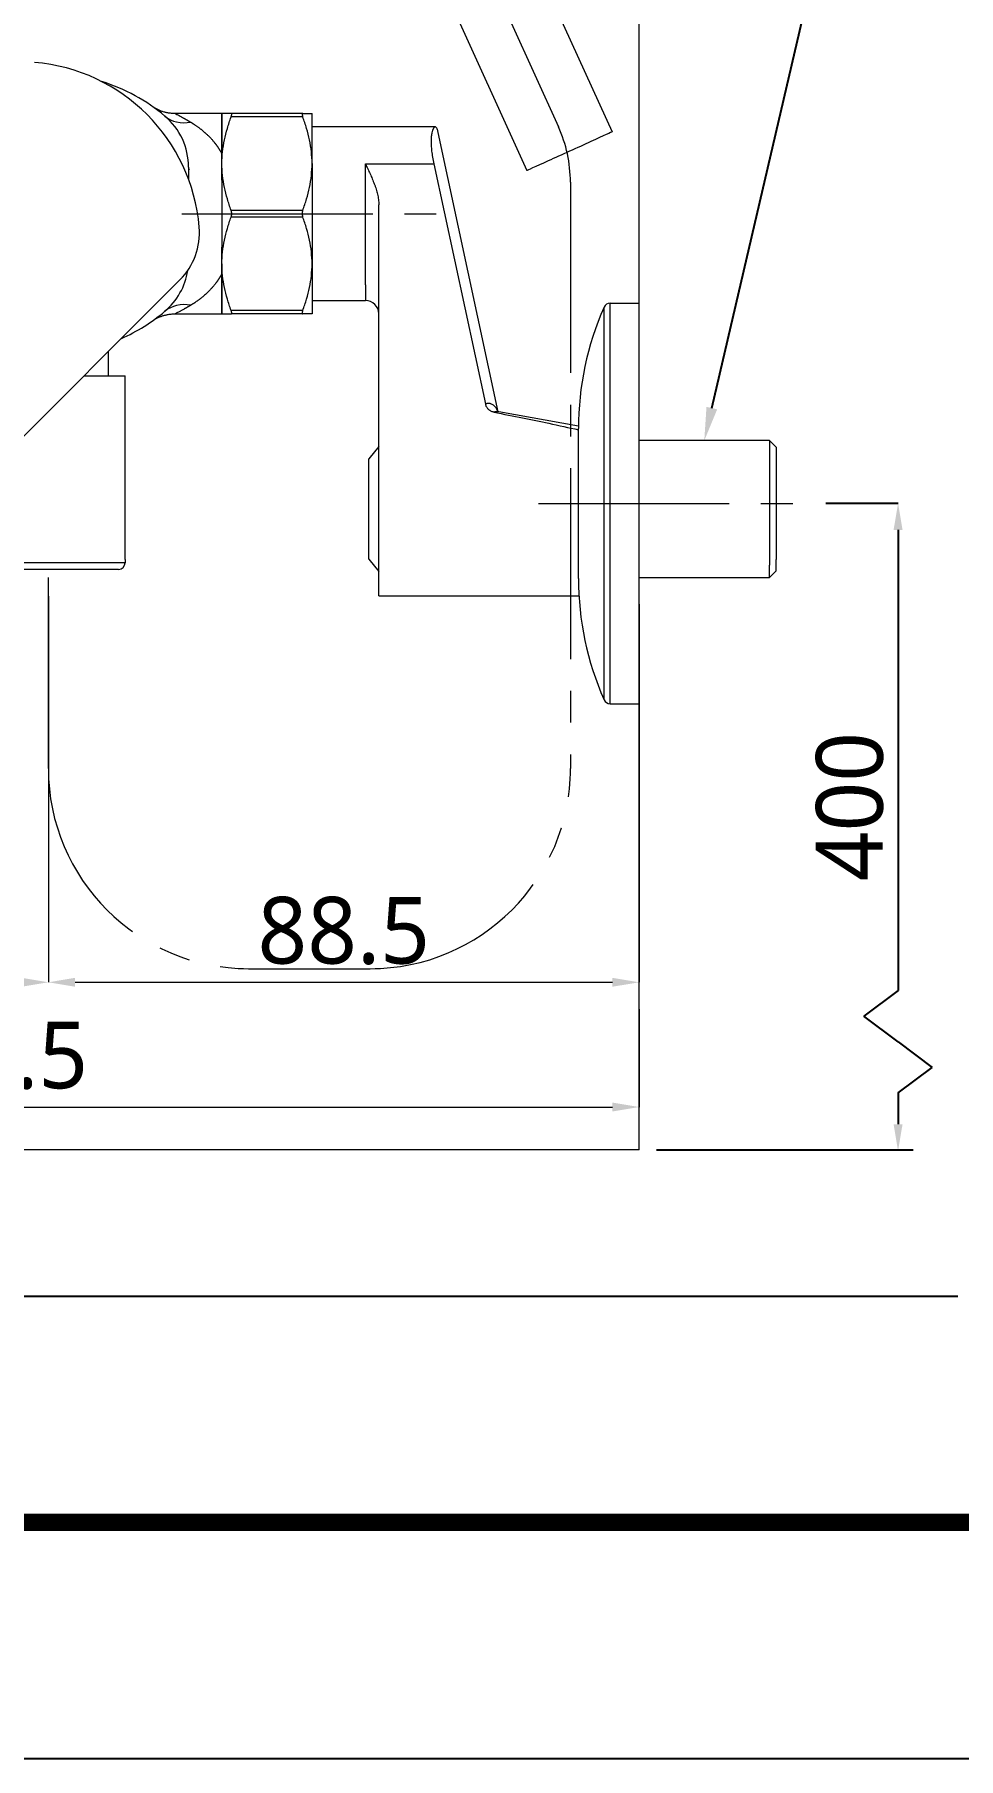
# Model space of a CAD drawing. Extents: x 1155 to 2284, y 0 to 827.
# Drawn here: x 1943.9 to 2082.3, y 0 to 258.2 of the extents above; entities that cross this region are included whole.
import ezdxf
from ezdxf import colors
from ezdxf.entities.mleader import LeaderData, LeaderLine
from ezdxf.math import Vec2, Vec3

# ---------------------------------------------------------------- set-up
doc = ezdxf.new("R2010")
doc.units = 0
doc.header["$LTSCALE"] = 3
doc.header["$MEASUREMENT"] = 0
doc.header["$PDMODE"] = 3
doc.header["$PDSIZE"] = -10
doc.linetypes.add('CENTER2', pattern=[28.575, 19.05, -3.175, 3.175, -3.175])
doc.layers.get('0').update_dxf_attribs({"linetype": 'CONTINUOUS'})
doc.layers.get('DEFPOINTS').update_dxf_attribs({"linetype": 'CONTINUOUS'})
doc.layers.add('1', color=7, linetype='CONTINUOUS')
doc.layers.add('Cneter', color=1, linetype='CENTER2', lineweight=13)
doc.layers.add('치수선', color=7, linetype='CONTINUOUS', lineweight=20)
doc.styles.add('Daelim Dimension', font='NanumGothic.ttf')
doc.styles.get("Standard").update_dxf_attribs({"font": 'SYMBOL'})
doc.dimstyles.new('DEFAULT', dxfattribs={"dimscale": 2, "dimtxt": 2, "dimasz": 2, "dimexe": 0, "dimexo": 2, "dimgap": 1, "dimtad": 1, "dimdec": 1, "dimzin": 9, "dimdsep": 46, "dimtxsty": 'Daelim Dimension', "dimcen": 0.5, "dimclrd": 252, "dimclre": 252, "dimclrt": 3, "dimadec": 1, "dimazin": 0, "dimtfac": 1, "dimtdec": 1, "dimtix": 1, "dimtmove": 0, "dimatfit": 3, "dimfxl": 1, "dimtolj": 1, "dimtzin": 1, "dimlwd": 9, "dimlwe": 9, "dimarcsym": 0})

# ---------------------------------------------------------------- blocks, each defined once
blk = doc.blocks.new('*D3')
at = {"color": 5, "lineweight": 9, "ltscale": 0.5, "transparency": 16777216}
for p, q in [((1836.04, 233.2), (1836.04, 116.27)), ((1945.93, 174.12), (1945.93, 116.27)), ((1840.04, 116.27), (1941.93, 116.27))]:
    blk.add_line(p, q, dxfattribs=at)
at = {"color": 5, "ltscale": 0.5, "transparency": 16777216}
for points in [[(1840.04, 116.94), (1840.04, 115.61), (1836.04, 116.27)], [(1941.93, 116.94), (1941.93, 115.61), (1945.93, 116.27)]]:
    blk.add_solid(points, dxfattribs=at)
at = {"layer": 'DEFPOINTS', "color": 0, "ltscale": 0.5, "transparency": 16777216}
for p in [(1836.04, 237.2), (1945.93, 178.12), (1945.93, 116.27)]:
    blk.add_point(p, dxfattribs=at)
at = {"color": 7, "ltscale": 0.5, "transparency": 16777216, "insert": (1890.98, 123.68), "char_height": 10, "attachment_point": 5, "style": 'Daelim Dimension'}
blk.add_mtext('\\A1;110', dxfattribs=at)
blk = doc.blocks.new('*D5')
at = {"color": 5, "lineweight": 9, "ltscale": 0.5, "transparency": 16777216}
for p, q in [((1945.93, 174.12), (1945.93, 116.27)), ((2034.43, 172.91), (2034.43, 116.27)), ((1949.93, 116.27), (2030.43, 116.27))]:
    blk.add_line(p, q, dxfattribs=at)
at = {"color": 5, "ltscale": 0.5, "transparency": 16777216}
for points in [[(1949.93, 116.94), (1949.93, 115.61), (1945.93, 116.27)], [(2030.43, 116.94), (2030.43, 115.61), (2034.43, 116.27)]]:
    blk.add_solid(points, dxfattribs=at)
at = {"layer": 'DEFPOINTS', "color": 0, "ltscale": 0.5, "transparency": 16777216}
for p in [(1945.93, 178.12), (2034.43, 176.91), (2034.43, 116.27)]:
    blk.add_point(p, dxfattribs=at)
at = {"color": 7, "ltscale": 0.5, "transparency": 16777216, "insert": (1990.18, 123.97), "char_height": 10, "attachment_point": 5, "style": 'Daelim Dimension'}
blk.add_mtext('\\A1;88.5', dxfattribs=at)
blk = doc.blocks.new('*D6')
at = {"color": 5, "lineweight": 9, "ltscale": 0.5, "transparency": 16777216}
for p, q in [((1836.04, 233.2), (1836.04, 97.59)), ((2034.43, 112.27), (2034.43, 97.59)), ((1840.04, 97.59), (2030.43, 97.59))]:
    blk.add_line(p, q, dxfattribs=at)
at = {"color": 5, "ltscale": 0.5, "transparency": 16777216}
for points in [[(1840.04, 98.25), (1840.04, 96.92), (1836.04, 97.59)], [(2030.43, 98.25), (2030.43, 96.92), (2034.43, 97.59)]]:
    blk.add_solid(points, dxfattribs=at)
at = {"layer": 'DEFPOINTS', "color": 0, "ltscale": 0.5, "transparency": 16777216}
for p in [(1836.04, 237.2), (2034.43, 116.27), (2034.43, 97.59)]:
    blk.add_point(p, dxfattribs=at)
at = {"color": 7, "ltscale": 0.5, "transparency": 16777216, "insert": (1935.24, 105.29), "char_height": 10, "attachment_point": 5, "style": 'Daelim Dimension'}
blk.add_mtext('\\A1;198.5', dxfattribs=at)

msp = doc.modelspace()

# ---------------------------------------------------------------- linework, layer by layer
at = {"color": 5, "ltscale": 0.5}
for p, q in [((2062.37, 188.04), (2073.21, 188.04)), ((2073.21, 184.04), (2073.21, 115.04)), ((2073.21, 115.04), (2068.1, 111.2)), ((2073.21, 107.36), (2068.1, 111.2)), ((2073.21, 107.36), (2078.32, 103.52)), ((2073.21, 99.69), (2078.32, 103.52)), ((2073.21, 99.69), (2073.21, 95.01)), ((2037.02, 91.16), (2075.49, 91.16))]:
    msp.add_line(p, q, dxfattribs=at)
at = {"color": 5}
msp.add_line((1173.56, 69.28), (2082.16, 69.28), dxfattribs=at)
at = {"ltscale": 0.5}
msp.add_lwpolyline([(1155.42, 0), (2283.82, 0), (2283.82, 826.8), (1155.42, 826.8)], close=True, dxfattribs=at)
at = {"color": 5, "linetype": 'ByBlock', "lineweight": 200, "const_width": 2.6}
msp.add_lwpolyline([(1173.56, 35.4), (2265.56, 35.4), (2265.56, 807.6), (1173.56, 807.6)], close=True, dxfattribs=at)
at = {"color": 5, "ltscale": 0.5}
for points in [[(2072.54, 184.04), (2073.88, 184.04), (2073.21, 188.04)], [(2072.54, 95.01), (2073.88, 95.01), (2073.21, 91.01)]]:
    msp.add_solid(points, dxfattribs=at)
at = {"layer": '1', "color": 7, "linetype": 'Continuous', "lineweight": 18}
for p, q in [((1983.32, 313.39), (2017.62, 237.86)), ((2000.09, 310.32), (2030.37, 243.64)), ((1971.93, 246.4), (1964.89, 246.4)), ((1971.93, 238.9), (1971.93, 246.4)), ((1971.93, 246.4), (1971.93, 240.36)), ((1984.04, 246.4), (1973.31, 246.4)), ((1985.43, 238.9), (1985.43, 246.4)), ((2003.87, 244.4), (1985.43, 244.4)), ((2004.32, 243.58), (2004.3, 243.66)), ((2013.33, 201.71), (2004.32, 243.58)), ((1966.93, 238.38), (1966.93, 236.56)), ((1971.93, 236.48), (1971.93, 238.9)), ((1985.43, 238.9), (1985.43, 223.9)), ((2003.67, 238.86), (2011.41, 202.91)), ((1971.93, 236.41), (1971.93, 226.39)), ((1995.43, 194.62), (1995.43, 232.73)), ((1971.93, 223.9), (1971.93, 226.31)), ((1971.93, 223.9), (1971.93, 216.4)), ((1971.93, 216.4), (1971.93, 222.44)), ((1985.43, 223.9), (1985.43, 216.4)), ((1906.27, 162.11), (1965.64, 221.48)), ((1985.43, 218.4), (1993.43, 218.4)), ((2030.09, 218), (2034.43, 218)), ((2034.43, 158), (2034.43, 218)), ((1964.89, 216.4), (1971.93, 216.4)), ((1984.04, 216.4), (1973.31, 216.4)), ((1954.93, 207.12), (1954.93, 210.77)), ((1951.28, 207.12), (1957.43, 207.12)), ((1957.43, 179.62), (1957.43, 207.12)), ((2025.34, 199.6), (2013.43, 201.7)), ((2025.33, 178.81), (2025.33, 199.22)), ((1995.43, 196.54), (1993.93, 194.66)), ((2053.93, 197.41), (2034.43, 197.41)), ((2053.93, 197.41), (2053.93, 178.77)), ((2054.93, 196.41), (2053.93, 197.41)), ((2054.93, 196.41), (2054.93, 179.59)), ((1993.93, 192.06), (1993.93, 194.66)), ((1995.43, 174.16), (1995.43, 194.62)), ((1993.93, 190.83), (1993.93, 192.06)), ((1993.93, 181.02), (1993.93, 190.83)), ((1993.93, 179.66), (1993.93, 181.02)), ((1957.43, 179.62), (1957.43, 179.12)), ((1993.93, 179.66), (1995.43, 177.79)), ((2025.33, 176.78), (2025.33, 178.81)), ((2053.93, 176.91), (2053.93, 178.77)), ((2054.93, 177.91), (2054.93, 179.59)), ((1956.43, 178.12), (1935.43, 178.12)), ((2034.43, 176.91), (2053.93, 176.91)), ((2053.93, 176.91), (2054.93, 177.91)), ((1995.43, 174.16), (2025.41, 174.16)), ((2030.09, 158), (2034.43, 158))]:
    msp.add_line(p, q, dxfattribs=at)
at = {"layer": '1', "color": 7, "linetype": 'Continuous', "lineweight": 13}
for p, q in [((1984.04, 245.9), (1973.31, 245.9)), ((1993.43, 220.75), (1993.43, 238.86)), ((1993.43, 238.86), (2003.67, 238.86)), ((1984.04, 231.9), (1973.31, 231.9)), ((1984.04, 230.9), (1973.31, 230.9)), ((1993.43, 220.75), (1993.43, 218.4)), ((2029.17, 163.91), (2029.17, 217.41)), ((2030.09, 163.43), (2030.09, 218)), ((1984.04, 216.9), (1973.31, 216.9)), ((1957.43, 179.12), (1934.43, 179.12)), ((2029.17, 158.6), (2029.17, 163.91)), ((2030.09, 158), (2030.09, 163.43))]:
    msp.add_line(p, q, dxfattribs=at)
at = {"layer": '1', "color": 7, "linetype": 'Continuous', "lineweight": 18}
for centre, radius, start, end in [((1941.58, 227.12), 27.05, 4.8222, 85.1778), ((1945.93, 225.35), 27.05, 49.8222, 72.8102), ((1956.93, 238.38), 10, 0, 49.8222), ((1958.57, 228.55), 10, 315, 4.8222), ((1956.93, 224.42), 10, 310.1778, 351.1861), ((1993.43, 216.4), 2, 0, 90), ((2070.33, 199.22), 45, 156.1686, 180), ((2030.09, 217), 1, 90, 156.1686), ((1945.93, 237.45), 27.05, 293.8505, 310.1778), ((1956.43, 179.12), 1, 270, 0), ((2070.33, 176.78), 45, 180, 203.8314), ((2030.09, 159), 1, 203.8314, 270)]:
    msp.add_arc(centre, radius, start, end, dxfattribs=at)
at = {"layer": '1', "color": 7, "linetype": 'Continuous', "lineweight": 13}
for centre, major_axis, ratio, start_param, end_param in [((1967.25, 250.6), (3.87, 4.58), 0.824487, 3.141593, 3.938922), ((2023.99, 240.75), (6.37, 2.89), 0.000006, 0, 3.141593), ((1967.25, 212.2), (3.87, -4.58), 0.824487, 2.344263, 3.141593)]:
    msp.add_ellipse(centre, major_axis=major_axis, ratio=ratio, start_param=start_param, end_param=end_param, dxfattribs=at)
at = {"layer": '1', "color": 7, "linetype": 'Continuous', "lineweight": 18}
for points in [[(1964.94, 246.4), (1963.07, 246.4), (1961.52, 247.45)], [(1961.51, 215.34), (1963.05, 216.39), (1964.92, 216.4)]]:
    msp.add_open_spline(points, degree=2, dxfattribs=at)
at = {"layer": '1', "color": 7, "linetype": 'Continuous', "lineweight": 13}
for points, knots in [([(1964.92, 246.4), (1964.92, 246.4), (1964.92, 246.4), (1964.97, 246.37), (1965.07, 246.32), (1965.22, 246.25), (1965.37, 246.17), (1965.52, 246.09), (1965.63, 246.03), (1965.75, 245.97), (1965.88, 245.9), (1966.01, 245.82), (1966.13, 245.76), (1966.21, 245.71), (1966.27, 245.69), (1966.32, 245.66), (1966.37, 245.63), (1966.43, 245.6), (1966.48, 245.56), (1966.54, 245.53), (1966.6, 245.5), (1966.66, 245.46), (1966.72, 245.43), (1966.78, 245.39), (1966.84, 245.35), (1966.91, 245.32), (1966.98, 245.28), (1967.04, 245.24), (1967.11, 245.2), (1967.18, 245.16), (1967.23, 245.13), (1967.25, 245.11)], [0, 0, 0, 0, 0.048913, 0.138077, 0.228911, 0.321934, 0.417628, 0.460594, 0.504484, 0.549329, 0.595158, 0.641996, 0.689869, 0.705636, 0.721572, 0.737677, 0.753953, 0.770399, 0.787016, 0.803805, 0.820767, 0.837902, 0.85521, 0.872693, 0.890351, 0.908185, 0.926194, 0.94438, 0.962742, 0.981282, 1, 1, 1, 1]), ([(1967.25, 245.11), (1967.26, 245.11), (1967.29, 245.09), (1967.33, 245.06), (1967.38, 245.04), (1967.43, 245.01), (1967.47, 244.98), (1967.52, 244.95), (1967.57, 244.91), (1967.63, 244.88), (1967.68, 244.85), (1967.73, 244.81), (1967.79, 244.77), (1967.88, 244.71), (1968, 244.63), (1968.15, 244.53), (1968.3, 244.42), (1968.44, 244.32), (1968.57, 244.22), (1968.69, 244.13), (1968.81, 244.04), (1968.92, 243.95), (1969.03, 243.86), (1969.14, 243.77), (1969.24, 243.68), (1969.34, 243.59), (1969.44, 243.5), (1969.54, 243.42), (1969.71, 243.26), (1969.94, 243.03), (1970.24, 242.73), (1970.52, 242.42), (1970.71, 242.19), (1970.84, 242.03), (1970.9, 241.95), (1970.96, 241.87), (1971.02, 241.8), (1971.08, 241.72), (1971.13, 241.64), (1971.19, 241.56), (1971.25, 241.48), (1971.3, 241.4), (1971.36, 241.32), (1971.41, 241.24), (1971.46, 241.16), (1971.51, 241.08), (1971.56, 241), (1971.61, 240.92), (1971.66, 240.84), (1971.71, 240.76), (1971.75, 240.68), (1971.8, 240.6), (1971.84, 240.52), (1971.88, 240.44), (1971.91, 240.39), (1971.93, 240.36)], [0, 0, 0, 0, 0.008252, 0.016792, 0.02562, 0.034736, 0.04414, 0.053832, 0.063811, 0.074079, 0.084634, 0.095478, 0.106609, 0.118028, 0.147531, 0.177042, 0.206562, 0.236089, 0.26006, 0.283482, 0.306353, 0.328675, 0.350448, 0.37167, 0.392344, 0.412468, 0.432043, 0.451069, 0.469546, 0.534719, 0.59695, 0.656254, 0.712644, 0.72671, 0.740677, 0.754547, 0.76832, 0.781995, 0.795574, 0.809057, 0.822443, 0.835734, 0.84893, 0.862031, 0.875038, 0.88795, 0.900769, 0.913495, 0.926127, 0.938668, 0.951116, 0.963473, 0.975739, 0.987915, 1, 1, 1, 1]), ([(1971.93, 222.44), (1971.92, 222.43), (1971.91, 222.4), (1971.89, 222.36), (1971.87, 222.32), (1971.85, 222.29), (1971.83, 222.25), (1971.8, 222.21), (1971.78, 222.17), (1971.76, 222.13), (1971.74, 222.09), (1971.72, 222.06), (1971.7, 222.02), (1971.67, 221.98), (1971.65, 221.94), (1971.63, 221.9), (1971.6, 221.87), (1971.58, 221.83), (1971.56, 221.79), (1971.53, 221.75), (1971.51, 221.71), (1971.49, 221.68), (1971.46, 221.64), (1971.44, 221.6), (1971.41, 221.56), (1971.39, 221.53), (1971.36, 221.49), (1971.34, 221.45), (1971.31, 221.41), (1971.29, 221.37), (1971.26, 221.34), (1971.23, 221.3), (1971.21, 221.26), (1971.18, 221.22), (1971.15, 221.19), (1971.13, 221.15), (1971.1, 221.11), (1971.07, 221.07), (1971.04, 221.04), (1971.02, 221), (1970.99, 220.96), (1970.89, 220.83), (1970.71, 220.61), (1970.44, 220.3), (1970.16, 219.99), (1969.87, 219.7), (1969.59, 219.43), (1969.3, 219.17), (1968.98, 218.89), (1968.72, 218.69), (1968.53, 218.55), (1968.39, 218.45), (1968.2, 218.3), (1968.02, 218.18), (1967.86, 218.07), (1967.76, 218), (1967.66, 217.94), (1967.57, 217.88), (1967.48, 217.83), (1967.4, 217.78), (1967.32, 217.73), (1967.27, 217.7), (1967.25, 217.68)], [0, 0, 0, 0, 0.005726, 0.011472, 0.017238, 0.023024, 0.02883, 0.034656, 0.040502, 0.046369, 0.052256, 0.058163, 0.064091, 0.070039, 0.076007, 0.081996, 0.088006, 0.094036, 0.100087, 0.106158, 0.11225, 0.118363, 0.124497, 0.130652, 0.136828, 0.143025, 0.149242, 0.155481, 0.161741, 0.168022, 0.174324, 0.180647, 0.186992, 0.193358, 0.199745, 0.206154, 0.212584, 0.219035, 0.225508, 0.232003, 0.238519, 0.245057, 0.300856, 0.359238, 0.420221, 0.483818, 0.536899, 0.595386, 0.659284, 0.728595, 0.744609, 0.771653, 0.809728, 0.858834, 0.879865, 0.899929, 0.919025, 0.937155, 0.954317, 0.970512, 0.985739, 1, 1, 1, 1]), ([(1967.25, 217.68), (1967.24, 217.68), (1967.21, 217.66), (1967.18, 217.64), (1967.14, 217.62), (1967.11, 217.6), (1967.07, 217.58), (1967.03, 217.56), (1967, 217.53), (1966.97, 217.51), (1966.93, 217.49), (1966.9, 217.47), (1966.86, 217.45), (1966.83, 217.44), (1966.8, 217.42), (1966.77, 217.4), (1966.73, 217.38), (1966.7, 217.36), (1966.67, 217.34), (1966.64, 217.32), (1966.61, 217.31), (1966.58, 217.29), (1966.55, 217.27), (1966.52, 217.25), (1966.49, 217.24), (1966.46, 217.22), (1966.43, 217.21), (1966.4, 217.19), (1966.37, 217.17), (1966.35, 217.16), (1966.32, 217.14), (1966.29, 217.13), (1966.2, 217.08), (1966.06, 217), (1965.87, 216.9), (1965.7, 216.8), (1965.5, 216.7), (1965.28, 216.59), (1965.09, 216.49), (1964.97, 216.42), (1964.92, 216.4), (1964.92, 216.4), (1964.92, 216.4)], [0, 0, 0, 0, 0.009699, 0.019351, 0.028957, 0.038515, 0.048026, 0.057491, 0.066909, 0.076281, 0.085606, 0.094884, 0.104117, 0.113302, 0.122442, 0.131535, 0.140583, 0.149584, 0.158539, 0.167449, 0.176312, 0.18513, 0.193903, 0.20263, 0.211311, 0.219947, 0.228538, 0.237083, 0.245583, 0.254039, 0.262449, 0.270815, 0.279136, 0.344117, 0.407035, 0.467948, 0.526921, 0.641845, 0.752382, 0.859287, 0.963397, 1, 1, 1, 1]), ([(2013.27, 201.77), (2013.24, 201.84), (2013.17, 201.99), (2013.06, 202.22), (2012.91, 202.43), (2012.76, 202.6), (2012.59, 202.74), (2012.41, 202.85), (2012.27, 202.91), (2012.18, 202.93), (2012.15, 202.94), (2012.12, 202.95), (2012.09, 202.95), (2012.05, 202.96), (2012.02, 202.96), (2011.99, 202.97), (2011.96, 202.97), (2011.92, 202.97), (2011.89, 202.97), (2011.85, 202.97), (2011.82, 202.97), (2011.78, 202.97), (2011.75, 202.97), (2011.71, 202.97), (2011.68, 202.96), (2011.64, 202.96), (2011.6, 202.95), (2011.57, 202.94), (2011.53, 202.94), (2011.49, 202.93), (2011.45, 202.92), (2011.42, 202.91), (2011.41, 202.91)], [0, 0, 0, 0, 0.066095, 0.161502, 0.25919, 0.35085, 0.444596, 0.540439, 0.63839, 0.653019, 0.667746, 0.682573, 0.697498, 0.712523, 0.727646, 0.742869, 0.758192, 0.773614, 0.789135, 0.804756, 0.820476, 0.836296, 0.852216, 0.868236, 0.884356, 0.900575, 0.916895, 0.933315, 0.949836, 0.966457, 0.983178, 1, 1, 1, 1]), ([(2013.43, 201.7), (2013.42, 201.7), (2013.4, 201.71), (2013.37, 201.71), (2013.34, 201.72), (2013.3, 201.72), (2013.27, 201.72), (2013.23, 201.73), (2013.2, 201.73), (2013.16, 201.73), (2013.12, 201.73), (2013.08, 201.73), (2013.04, 201.73), (2013.01, 201.72), (2012.97, 201.72), (2012.92, 201.72), (2012.88, 201.71), (2012.84, 201.71), (2012.8, 201.7), (2012.76, 201.69), (2012.71, 201.68), (2012.68, 201.67), (2012.67, 201.67)], [0, 0, 0, 0, 0.027831, 0.074083, 0.120876, 0.168213, 0.216094, 0.264519, 0.31349, 0.363006, 0.413068, 0.463677, 0.514834, 0.566539, 0.618793, 0.671597, 0.724951, 0.778856, 0.833313, 0.888322, 0.943884, 1, 1, 1, 1])]:
    msp.add_open_spline(points, degree=3, knots=knots, dxfattribs=at)
at = {"layer": '1', "color": 7, "linetype": 'Continuous', "lineweight": 18}
for points, knots in [([(1973.31, 246.4), (1973.1, 246.4), (1972.91, 246.4), (1972.57, 246.4), (1972.42, 246.4), (1972.18, 246.4), (1972.09, 246.4), (1971.96, 246.4), (1971.93, 246.4), (1971.93, 246.4)], [0, 0, 0, 0, 0.250112, 0.250112, 0.500223, 0.500223, 0.750335, 0.750335, 1, 1, 1, 1]), ([(1971.93, 238.9), (1971.93, 239.5), (1971.96, 240.1), (1972.09, 241.28), (1972.18, 241.86), (1972.42, 243.03), (1972.57, 243.61), (1972.91, 244.76), (1973.1, 245.33), (1973.31, 245.9)], [0, 0, 0, 0, 0.25, 0.25, 0.5, 0.5, 0.75, 0.75, 1, 1, 1, 1]), ([(1973.31, 245.9), (1973.33, 245.94), (1973.34, 245.97), (1973.36, 246.04), (1973.37, 246.07), (1973.38, 246.12), (1973.38, 246.13), (1973.39, 246.16), (1973.39, 246.18), (1973.4, 246.22), (1973.4, 246.24), (1973.4, 246.28), (1973.4, 246.29), (1973.4, 246.31), (1973.4, 246.32), (1973.39, 246.34), (1973.38, 246.35), (1973.37, 246.37), (1973.37, 246.38), (1973.36, 246.38), (1973.36, 246.39), (1973.34, 246.4), (1973.33, 246.4), (1973.31, 246.4)], [0, 0, 0, 0, 0.125, 0.125, 0.25, 0.25, 0.3125, 0.3125, 0.375, 0.375, 0.5, 0.5, 0.5625, 0.5625, 0.625, 0.625, 0.75, 0.75, 0.8125, 0.8125, 0.875, 0.875, 1, 1, 1, 1]), ([(1984.04, 246.4), (1984.03, 246.4), (1984.01, 246.4), (1983.99, 246.39), (1983.98, 246.38), (1983.97, 246.36), (1983.97, 246.35), (1983.96, 246.34), (1983.96, 246.33), (1983.96, 246.31), (1983.95, 246.29), (1983.95, 246.25), (1983.95, 246.24), (1983.96, 246.22), (1983.96, 246.2), (1983.96, 246.16), (1983.97, 246.14), (1983.98, 246.09), (1983.98, 246.07), (1983.99, 246.04), (1984, 246.02), (1984.01, 245.97), (1984.03, 245.94), (1984.04, 245.9)], [0, 0, 0, 0, 0.125, 0.125, 0.25, 0.25, 0.3125, 0.3125, 0.375, 0.375, 0.5, 0.5, 0.5625, 0.5625, 0.625, 0.625, 0.75, 0.75, 0.8125, 0.8125, 0.875, 0.875, 1, 1, 1, 1]), ([(1984.04, 246.4), (1984.25, 246.4), (1984.45, 246.4), (1984.79, 246.4), (1984.93, 246.4), (1985.17, 246.4), (1985.27, 246.4), (1985.39, 246.4), (1985.43, 246.4), (1985.43, 246.4)], [0, 0, 0, 0, 0.250112, 0.250112, 0.500223, 0.500223, 0.750335, 0.750335, 1, 1, 1, 1]), ([(1985.43, 238.9), (1985.43, 239.5), (1985.39, 240.1), (1985.27, 241.28), (1985.17, 241.86), (1984.93, 243.03), (1984.79, 243.61), (1984.45, 244.76), (1984.25, 245.33), (1984.04, 245.9)], [0, 0, 0, 0, 0.25, 0.25, 0.5, 0.5, 0.75, 0.75, 1, 1, 1, 1]), ([(2004.29, 243.7), (2004.29, 243.72), (2004.28, 243.74), (2004.27, 243.82), (2004.25, 243.88), (2004.22, 243.97), (2004.21, 243.99), (2004.19, 244.05), (2004.18, 244.07), (2004.13, 244.18), (2004.09, 244.26), (2004, 244.36), (2003.96, 244.39), (2003.86, 244.41), (2003.81, 244.39), (2003.75, 244.36), (2003.75, 244.35), (2003.74, 244.34), (2003.72, 244.33), (2003.67, 244.29), (2003.64, 244.24), (2003.57, 244.13), (2003.53, 244.04), (2003.44, 243.81), (2003.41, 243.67), (2003.36, 243.44), (2003.35, 243.36), (2003.33, 243.25), (2003.33, 243.23), (2003.32, 243.18), (2003.31, 243.12), (2003.3, 243.05), (2003.28, 242.8), (2003.27, 242.59), (2003.26, 242.14), (2003.26, 241.89), (2003.28, 241.5), (2003.29, 241.36), (2003.31, 241.15), (2003.32, 241.05), (2003.33, 240.94), (2003.34, 240.87), (2003.34, 240.83), (2003.38, 240.49), (2003.43, 240.18), (2003.53, 239.54), (2003.6, 239.2), (2003.67, 238.86)], [0, 0, 0, 0, 0.009939, 0.009939, 0.048018, 0.048018, 0.067058, 0.067058, 0.086097, 0.086097, 0.162256, 0.162256, 0.238414, 0.238414, 0.314573, 0.314573, 0.324093, 0.324093, 0.333613, 0.352652, 0.390731, 0.390731, 0.46689, 0.46689, 0.543049, 0.543049, 0.581128, 0.581128, 0.590648, 0.590648, 0.600168, 0.619207, 0.619207, 0.695366, 0.695366, 0.771524, 0.771524, 0.809604, 0.809604, 0.828643, 0.838163, 0.838163, 0.847683, 0.847683, 0.923841, 0.923841, 1, 1, 1, 1]), ([(1971.93, 236.41), (1971.93, 236.77), (1971.93, 237.12), (1971.93, 237.81), (1971.93, 238.14), (1971.93, 238.8), (1971.93, 239.12), (1971.93, 239.75), (1971.93, 240.05), (1971.93, 240.36)], [0, 0, 0, 0, 0.25, 0.25, 0.5, 0.5, 0.75, 0.75, 1, 1, 1, 1]), ([(1966.93, 238.38), (1966.93, 238.32), (1966.93, 238.27), (1966.96, 238.16), (1966.98, 238.11), (1967.01, 238.04), (1967.02, 238.03), (1967.03, 238.02)], [0, 0, 0, 0, 0.446677, 0.446677, 0.893355, 0.893355, 1, 1, 1, 1]), ([(1973.31, 231.9), (1973.1, 232.47), (1972.91, 233.04), (1972.57, 234.19), (1972.42, 234.77), (1972.18, 235.93), (1972.09, 236.52), (1971.96, 237.7), (1971.93, 238.3), (1971.93, 238.9)], [0, 0, 0, 0, 0.25, 0.25, 0.5, 0.5, 0.75, 0.75, 1, 1, 1, 1]), ([(1984.04, 231.9), (1984.25, 232.47), (1984.45, 233.04), (1984.79, 234.19), (1984.93, 234.77), (1985.17, 235.93), (1985.27, 236.52), (1985.39, 237.7), (1985.43, 238.3), (1985.43, 238.9)], [0, 0, 0, 0, 0.25, 0.25, 0.5, 0.5, 0.75, 0.75, 1, 1, 1, 1]), ([(1993.43, 238.86), (1993.44, 238.82), (1993.46, 238.79), (1993.49, 238.73), (1993.53, 238.64), (1993.63, 238.42), (1993.72, 238.24), (1993.9, 237.86), (1994.01, 237.61), (1994.24, 237.12), (1994.35, 236.87), (1994.56, 236.36), (1994.66, 236.11), (1994.78, 235.79), (1994.8, 235.73), (1994.85, 235.6), (1994.87, 235.54), (1994.94, 235.34), (1994.98, 235.21), (1995.1, 234.83), (1995.17, 234.57), (1995.29, 234.05), (1995.34, 233.79), (1995.39, 233.39), (1995.4, 233.26), (1995.42, 232.99), (1995.43, 232.86), (1995.43, 232.73)], [0, 0, 0, 0, 0.015625, 0.015625, 0.03125, 0.0625, 0.125, 0.125, 0.25, 0.25, 0.375, 0.375, 0.5, 0.5, 0.53125, 0.53125, 0.5625, 0.5625, 0.625, 0.625, 0.75, 0.75, 0.875, 0.875, 0.9375, 0.9375, 1, 1, 1, 1]), ([(1971.93, 223.9), (1971.93, 224.5), (1971.96, 225.1), (1972.09, 226.28), (1972.18, 226.86), (1972.42, 228.03), (1972.57, 228.61), (1972.91, 229.76), (1973.1, 230.33), (1973.31, 230.9)], [0, 0, 0, 0, 0.25, 0.25, 0.5, 0.5, 0.75, 0.75, 1, 1, 1, 1]), ([(1973.31, 230.9), (1973.33, 230.94), (1973.34, 230.97), (1973.36, 231.05), (1973.37, 231.09), (1973.38, 231.16), (1973.38, 231.18), (1973.39, 231.22), (1973.39, 231.24), (1973.4, 231.31), (1973.4, 231.35), (1973.4, 231.42), (1973.4, 231.44), (1973.4, 231.49), (1973.4, 231.51), (1973.39, 231.58), (1973.38, 231.62), (1973.37, 231.68), (1973.37, 231.7), (1973.36, 231.74), (1973.36, 231.76), (1973.34, 231.82), (1973.33, 231.86), (1973.31, 231.9)], [0, 0, 0, 0, 0.125, 0.125, 0.25, 0.25, 0.3125, 0.3125, 0.375, 0.375, 0.5, 0.5, 0.5625, 0.5625, 0.625, 0.625, 0.75, 0.75, 0.8125, 0.8125, 0.875, 0.875, 1, 1, 1, 1]), ([(1984.04, 231.9), (1984.03, 231.86), (1984.01, 231.82), (1983.99, 231.74), (1983.98, 231.7), (1983.97, 231.64), (1983.97, 231.62), (1983.96, 231.58), (1983.96, 231.55), (1983.96, 231.49), (1983.95, 231.44), (1983.95, 231.38), (1983.95, 231.36), (1983.96, 231.31), (1983.96, 231.29), (1983.96, 231.22), (1983.97, 231.18), (1983.98, 231.12), (1983.98, 231.1), (1983.99, 231.05), (1984, 231.03), (1984.01, 230.97), (1984.03, 230.94), (1984.04, 230.9)], [0, 0, 0, 0, 0.125, 0.125, 0.25, 0.25, 0.3125, 0.3125, 0.375, 0.375, 0.5, 0.5, 0.5625, 0.5625, 0.625, 0.625, 0.75, 0.75, 0.8125, 0.8125, 0.875, 0.875, 1, 1, 1, 1]), ([(1985.43, 223.9), (1985.43, 224.5), (1985.39, 225.1), (1985.27, 226.28), (1985.17, 226.86), (1984.93, 228.03), (1984.79, 228.61), (1984.45, 229.76), (1984.25, 230.33), (1984.04, 230.9)], [0, 0, 0, 0, 0.25, 0.25, 0.5, 0.5, 0.75, 0.75, 1, 1, 1, 1]), ([(1971.93, 222.44), (1971.93, 222.74), (1971.93, 223.05), (1971.93, 223.68), (1971.93, 224), (1971.93, 224.66), (1971.93, 224.99), (1971.93, 225.68), (1971.93, 226.03), (1971.93, 226.39)], [0, 0, 0, 0, 0.25, 0.25, 0.5, 0.5, 0.75, 0.75, 1, 1, 1, 1]), ([(1973.31, 216.9), (1973.1, 217.47), (1972.91, 218.04), (1972.57, 219.19), (1972.42, 219.77), (1972.18, 220.93), (1972.09, 221.52), (1971.96, 222.7), (1971.93, 223.3), (1971.93, 223.9)], [0, 0, 0, 0, 0.25, 0.25, 0.5, 0.5, 0.75, 0.75, 1, 1, 1, 1]), ([(1984.04, 216.9), (1984.25, 217.47), (1984.45, 218.04), (1984.79, 219.19), (1984.93, 219.77), (1985.17, 220.93), (1985.27, 221.52), (1985.39, 222.7), (1985.43, 223.3), (1985.43, 223.9)], [0, 0, 0, 0, 0.25, 0.25, 0.5, 0.5, 0.75, 0.75, 1, 1, 1, 1]), ([(1971.93, 216.4), (1971.93, 216.4), (1971.96, 216.4), (1972.09, 216.4), (1972.18, 216.4), (1972.42, 216.4), (1972.57, 216.4), (1972.91, 216.4), (1973.1, 216.4), (1973.31, 216.4)], [0, 0, 0, 0, 0.249658, 0.249658, 0.499772, 0.499772, 0.749886, 0.749886, 1, 1, 1, 1]), ([(1973.31, 216.4), (1973.33, 216.4), (1973.34, 216.4), (1973.36, 216.41), (1973.37, 216.42), (1973.38, 216.44), (1973.38, 216.44), (1973.39, 216.46), (1973.39, 216.47), (1973.4, 216.49), (1973.4, 216.51), (1973.4, 216.54), (1973.4, 216.56), (1973.4, 216.58), (1973.4, 216.59), (1973.39, 216.63), (1973.38, 216.66), (1973.37, 216.71), (1973.37, 216.73), (1973.36, 216.76), (1973.36, 216.77), (1973.34, 216.83), (1973.33, 216.86), (1973.31, 216.9)], [0, 0, 0, 0, 0.125, 0.125, 0.25, 0.25, 0.3125, 0.3125, 0.375, 0.375, 0.5, 0.5, 0.5625, 0.5625, 0.625, 0.625, 0.75, 0.75, 0.8125, 0.8125, 0.875, 0.875, 1, 1, 1, 1]), ([(1984.04, 216.9), (1984.03, 216.86), (1984.01, 216.83), (1983.99, 216.76), (1983.98, 216.73), (1983.97, 216.68), (1983.97, 216.66), (1983.96, 216.63), (1983.96, 216.62), (1983.96, 216.58), (1983.95, 216.56), (1983.95, 216.52), (1983.95, 216.51), (1983.96, 216.49), (1983.96, 216.48), (1983.96, 216.46), (1983.97, 216.44), (1983.98, 216.43), (1983.98, 216.42), (1983.99, 216.41), (1984, 216.41), (1984.01, 216.4), (1984.03, 216.4), (1984.04, 216.4)], [0, 0, 0, 0, 0.125, 0.125, 0.25, 0.25, 0.3125, 0.3125, 0.375, 0.375, 0.5, 0.5, 0.5625, 0.5625, 0.625, 0.625, 0.75, 0.75, 0.8125, 0.8125, 0.875, 0.875, 1, 1, 1, 1]), ([(1985.43, 216.4), (1985.43, 216.4), (1985.39, 216.4), (1985.27, 216.4), (1985.17, 216.4), (1984.93, 216.4), (1984.79, 216.4), (1984.45, 216.4), (1984.25, 216.4), (1984.04, 216.4)], [0, 0, 0, 0, 0.249662, 0.249662, 0.499774, 0.499774, 0.749887, 0.749887, 1, 1, 1, 1]), ([(2012.67, 201.67), (2012.58, 201.69), (2012.42, 201.73), (2012.27, 201.8), (2012.16, 201.86), (2012.12, 201.88), (2012.06, 201.92), (2012.02, 201.95), (2011.93, 202.02), (2011.87, 202.07), (2011.79, 202.16), (2011.76, 202.19), (2011.72, 202.24), (2011.69, 202.27), (2011.63, 202.37), (2011.59, 202.43), (2011.55, 202.51), (2011.54, 202.53), (2011.52, 202.56), (2011.5, 202.61), (2011.48, 202.66), (2011.45, 202.77), (2011.43, 202.83), (2011.41, 202.91)], [0, 0, 0, 0, 0.125, 0.25, 0.25, 0.3125, 0.3125, 0.375, 0.375, 0.5, 0.5, 0.5625, 0.5625, 0.625, 0.625, 0.75, 0.75, 0.78125, 0.78125, 0.8125, 0.875, 0.875, 1, 1, 1, 1]), ([(2012.67, 201.67), (2014.14, 201.38), (2016.95, 200.82), (2019.62, 200.27), (2020.89, 200), (2022.4, 199.68), (2023.88, 199.36), (2025.33, 199.04)], [0, 0, 0, 0, 0.511088, 1, 1, 1, 1.584042, 1.584042, 1.584042, 1.584042])]:
    msp.add_open_spline(points, degree=3, knots=knots, dxfattribs=at)
at = {"layer": 'Cneter', "lineweight": 5, "ltscale": 0.5}
for p, q in [((1962.09, 377.07), (2022.34, 244.39)), ((2024.13, 236.13), (2024.13, 148.31)), ((1965.94, 231.4), (2007.69, 231.4)), ((2019.34, 188), (2061.1, 188)), ((1945.93, 148.31), (1945.93, 178.12)), ((1975.93, 118.31), (1994.13, 118.31))]:
    msp.add_line(p, q, dxfattribs=at)
for centre, radius, start, end in [((2004.13, 236.13), 20, 0, 24.4214), ((1975.93, 148.31), 30, 180, 270), ((1994.13, 148.31), 30, 270, 0)]:
    msp.add_arc(centre, radius, start, end, dxfattribs=at)
at = {"layer": '치수선'}
for q in [(2034.43, 657.69), (1257.24, 91.16)]:
    msp.add_line((2034.43, 91.16), q, dxfattribs=at)

# ---------------------------------------------------------------- texts
at = {"color": 7, "ltscale": 0.5, "insert": (2065.99, 142.59), "char_height": 10, "attachment_point": 5, "rotation": 90, "style": 'Daelim Dimension'}
msp.add_mtext('\\A1;400', dxfattribs=at)

# ---------------------------------------------------------------- dimensions: what is measured, and where the dimension line sits
at = {"color": 5, "ltscale": 0.5}
for base, p1, p2, override, picture, middle in [((1945.93, 116.27), (1836.04, 237.2), (1945.93, 178.12), {"dimtxt": 5, "dimdec": 0, "dimclrd": 5, "dimclre": 5, "dimclrt": 7}, '*D3', (1890.98, 123.68)), ((2034.43, 116.27), (1945.93, 178.12), (2034.43, 176.91), {"dimtxt": 5, "dimclrd": 5, "dimclre": 5, "dimclrt": 7}, '*D5', (1990.18, 123.97))]:
    dim = msp.add_linear_dim(base=base, p1=p1, p2=p2, dimstyle='DEFAULT', override=override, dxfattribs=at)
    dim.commit()
    dim.dimension.update_dxf_attribs({"geometry": picture, "text_midpoint": middle})
dim = msp.add_linear_dim(base=(2034.43, 97.59), p1=(1836.04, 237.2), p2=(2034.43, 116.27), text='198.5', dimstyle='DEFAULT', override={"dimtxt": 5, "dimclrd": 5, "dimclre": 5, "dimclrt": 7}, dxfattribs=at)
dim.commit()
dim.dimension.update_dxf_attribs({"geometry": '*D6', "text_midpoint": (1935.24, 105.29)})

# ---------------------------------------------------------------- leaders
at = {"ltscale": 0.5}
ml = msp.add_multileader_mtext('Standard', dxfattribs=at)
ml.set_content('G1/2-14TH', color=256)
ml.set_leader_properties(color=5)
ml.build(insert=Vec2(0, 0))
ml.multileader.update_dxf_attribs({"text_left_attachment_type": 6, "text_right_attachment_type": 6, "dogleg_length": 0.36, "arrow_head_size": 5})
ctx = ml.context
ctx.base_point, ctx.char_height, ctx.arrow_head_size, ctx.landing_gap_size, ctx.plane_origin = Vec3(2061.66, 270.97), 10, 5, 0.09, Vec3(2046.12, 233.06)
ctx.left_attachment, ctx.right_attachment = 6, 6
notes = []
notes.append((ctx, [(0, (1, 1, 0), (2061.3, 270.97), (1, 0), 0.36, [(0, [(2044.18, 197.41)], 0, [])])]))
ctx.mtext.insert, ctx.mtext.flow_direction = Vec3(2061.75, 282.97), 5
for ctx, leaders in notes:
    for number, flags, end, landing, length, lines in leaders:
        leader = LeaderData()
        leader.index, (leader.has_last_leader_line, leader.has_dogleg_vector, leader.attachment_direction) = number, flags
        leader.last_leader_point, leader.dogleg_vector, leader.dogleg_length = Vec3(end), Vec3(landing), length
        for number, points, colour, breaks in lines:
            line = LeaderLine()
            line.index, line.vertices, line.color, line.breaks = number, Vec3.list(points), colors.encode_raw_color(colour), breaks
            leader.lines.append(line)
        ctx.leaders.append(leader)

doc.saveas('drawing.dxf')
